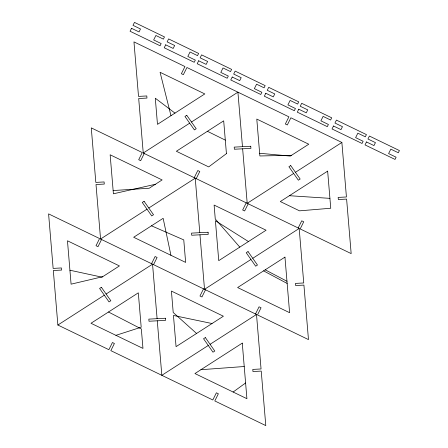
<?xml version="1.0" encoding="UTF-8"?>
<svg xmlns="http://www.w3.org/2000/svg" width="448" height="448" viewBox="0 0 448 448"><rect width="100%" height="100%" fill="white"/><g stroke="black" fill="none" stroke-linecap="round" stroke-linejoin="round"><path stroke-width="0.67" d="M101.556 239.506L97.994 246.669L96.018 245.711L99.574 238.549L48.586 213.881L53.144 268.397L61.421 267.954L61.594 270.071L53.323 270.514L57.876 325.024L108.87 349.692L112.426 342.524L114.402 343.482L110.846 350.65L212.822 399.98L216.378 392.812L218.361 393.77L214.805 400.938L265.793 425.6L261.234 371.084L252.958 371.526L252.784 369.41L261.055 368.967L256.497 314.457L100.565 239.025L96.006 184.514L104.283 184.072L104.104 181.955L95.827 182.398L91.274 127.882L142.262 152.55L138.701 159.712L140.683 160.67L144.239 153.507M151.553 263.693L155.109 256.525L157.091 257.482L153.535 264.65M194.242 177.688L197.798 170.526L199.774 171.483L196.218 178.646M203.532 288.837L199.976 295.999L201.953 296.957L205.509 289.794M246.215 202.832L242.659 210L244.642 210.958L248.198 203.79M255.511 313.975L259.067 306.813L261.044 307.77L257.488 314.933L308.476 339.601L303.918 285.085L295.646 285.527L295.467 283.41L303.744 282.968L299.186 228.458L143.248 153.026L138.695 98.515L146.966 98.073L146.793 95.956L138.516 96.398L133.958 41.882L184.946 66.545L181.39 73.713L183.366 74.67L186.928 67.502L288.904 116.833L285.348 124.001L287.325 124.958L290.881 117.79L341.874 142.458L346.427 196.969L338.156 197.411L338.33 199.528L346.606 199.086L351.165 253.602L300.177 228.934L303.733 221.771L301.75 220.814L298.194 227.976M233.128 392.028L245.599 382.962M143.248 153.026L189.683 123.178M191.486 122.018L237.916 92.17L242.474 146.681M100.565 239.025L146.994 209.177M148.798 208.018L195.227 178.17L199.786 232.686M57.876 325.024L104.311 295.176M106.114 294.017L152.544 264.169L157.102 318.685M293.636 173.466L247.206 203.314L242.648 148.798M295.439 172.306L341.874 142.458M250.953 259.465L204.523 289.313L199.965 234.797M252.756 258.306L299.186 228.458M208.264 345.464L161.834 375.312L157.276 320.802M210.067 344.305L256.497 314.457M115.931 335.334L141.187 327.214L138.314 292.835L90.983 323.266L142.962 348.41L141.333 328.961L108.494 312.004M102.648 276.724L71.086 284.166L67.463 240.789L119.437 265.933L101.976 277.161L69.922 270.228M155.355 184.285L113.411 193.799L110.146 154.79L162.126 179.934L149.195 188.244L113.137 190.551M200.911 369.712L244.227 366.514M291.53 155.299L259.874 155.971L256.788 119.073L308.767 144.217L290.326 156.072L259.65 153.283M289.391 195.714L329.918 198.358M212.022 323.529L173.454 315.454L176.064 346.646L223.395 316.221L171.416 291.077L173.208 312.491L196.571 333.463M151.486 225.809L183.764 239.893L185.646 262.41L133.666 237.266L163.139 218.316L170.929 255.287M207.413 131.298L225.299 140.123M265.199 269.825L286.978 281.266M263.575 270.866L287.157 283.45M248.444 241.556L215.41 220.702L218.747 260.646L266.084 230.216L214.105 205.072L215.264 218.977L239.798 247.117M174.972 113.114L155.294 98.224L157.478 124.359L204.809 93.929L160.076 72.29L170.979 115.679M131.538 28.308L130.071 31.259L160.082 45.774L161.174 43.574L153.67 39.945L155.882 35.487L163.386 39.116L164.478 36.915L134.467 22.4L133.006 25.351L140.504 28.98L139.042 31.937L131.538 28.308M165.682 44.822L164.22 47.779L194.225 62.294L195.322 60.094L187.818 56.465L190.03 52.007L197.534 55.636L198.626 53.435L168.616 38.92L167.149 41.871L174.653 45.5L173.186 48.451L165.682 44.822M198.66 60.777L197.198 63.728L227.203 78.249L228.301 76.042L220.797 72.414L223.009 67.962L230.513 71.59L231.605 69.384L201.594 54.869L200.127 57.826L207.631 61.454L206.164 64.406L198.66 60.777M232.226 77.011L230.759 79.962L260.77 94.483L261.862 92.277L254.358 88.648L256.57 84.196L264.074 87.825L265.166 85.624L235.155 71.103L233.688 74.06L241.192 77.689L239.725 80.64L232.226 77.011M265.787 93.246L264.32 96.202L294.33 110.718L295.422 108.517L287.918 104.888L290.13 100.43L297.634 104.059L298.726 101.858L268.716 87.338L267.254 90.294L274.753 93.923L273.291 96.874L265.787 93.246M298.766 109.2L297.298 112.151L327.309 126.666L328.401 124.466L320.897 120.837L323.109 116.385L330.613 120.014L331.705 117.807L301.694 103.292L300.233 106.243L307.731 109.878L306.27 112.829L298.766 109.2M333.497 126L332.03 128.951L362.04 143.466L363.132 141.266L355.628 137.637L357.84 133.179L365.344 136.814L366.436 134.607L336.426 120.092L334.958 123.043L342.462 126.678L340.995 129.629L333.497 126M366.475 141.949L365.008 144.906L395.018 159.421L396.11 157.22L388.606 153.591L390.818 149.134L398.322 152.762L399.414 150.562L369.404 136.046L367.937 138.998L375.441 142.626L373.974 145.583L366.475 141.949M226.43 153.642L208.69 166.908L176.355 151.267L223.686 120.837L226.43 153.642M186.766 115.293L184.962 116.452L194.398 129.903L196.202 128.744L186.766 115.293M144.077 201.292L142.274 202.451L151.715 215.902L153.518 214.743L144.077 201.292M101.394 287.291L99.59 288.45L109.026 301.902L110.83 300.742L101.394 287.291M290.724 165.581L288.921 166.74L298.357 180.191L300.16 179.032L290.724 165.581M327.645 171.125L280.308 201.55L299.51 210.84L330.747 208.242L327.645 171.125M248.035 251.58L246.232 252.739L255.668 266.19L257.471 265.031L248.035 251.58M284.956 257.124L237.625 287.549L289.604 312.693L284.956 257.124M205.352 337.579L203.549 338.738L212.985 352.19L214.788 351.03L205.352 337.579M242.273 343.123L194.936 373.554L246.915 398.698L242.273 343.123M250.746 146.244L234.198 147.123L234.371 149.24L250.925 148.361L250.746 146.244M208.062 232.243L191.509 233.122L191.688 235.239L208.242 234.36L208.062 232.243M165.374 318.242L148.826 319.122L148.999 321.238L165.553 320.359L165.374 318.242"/></g></svg>
